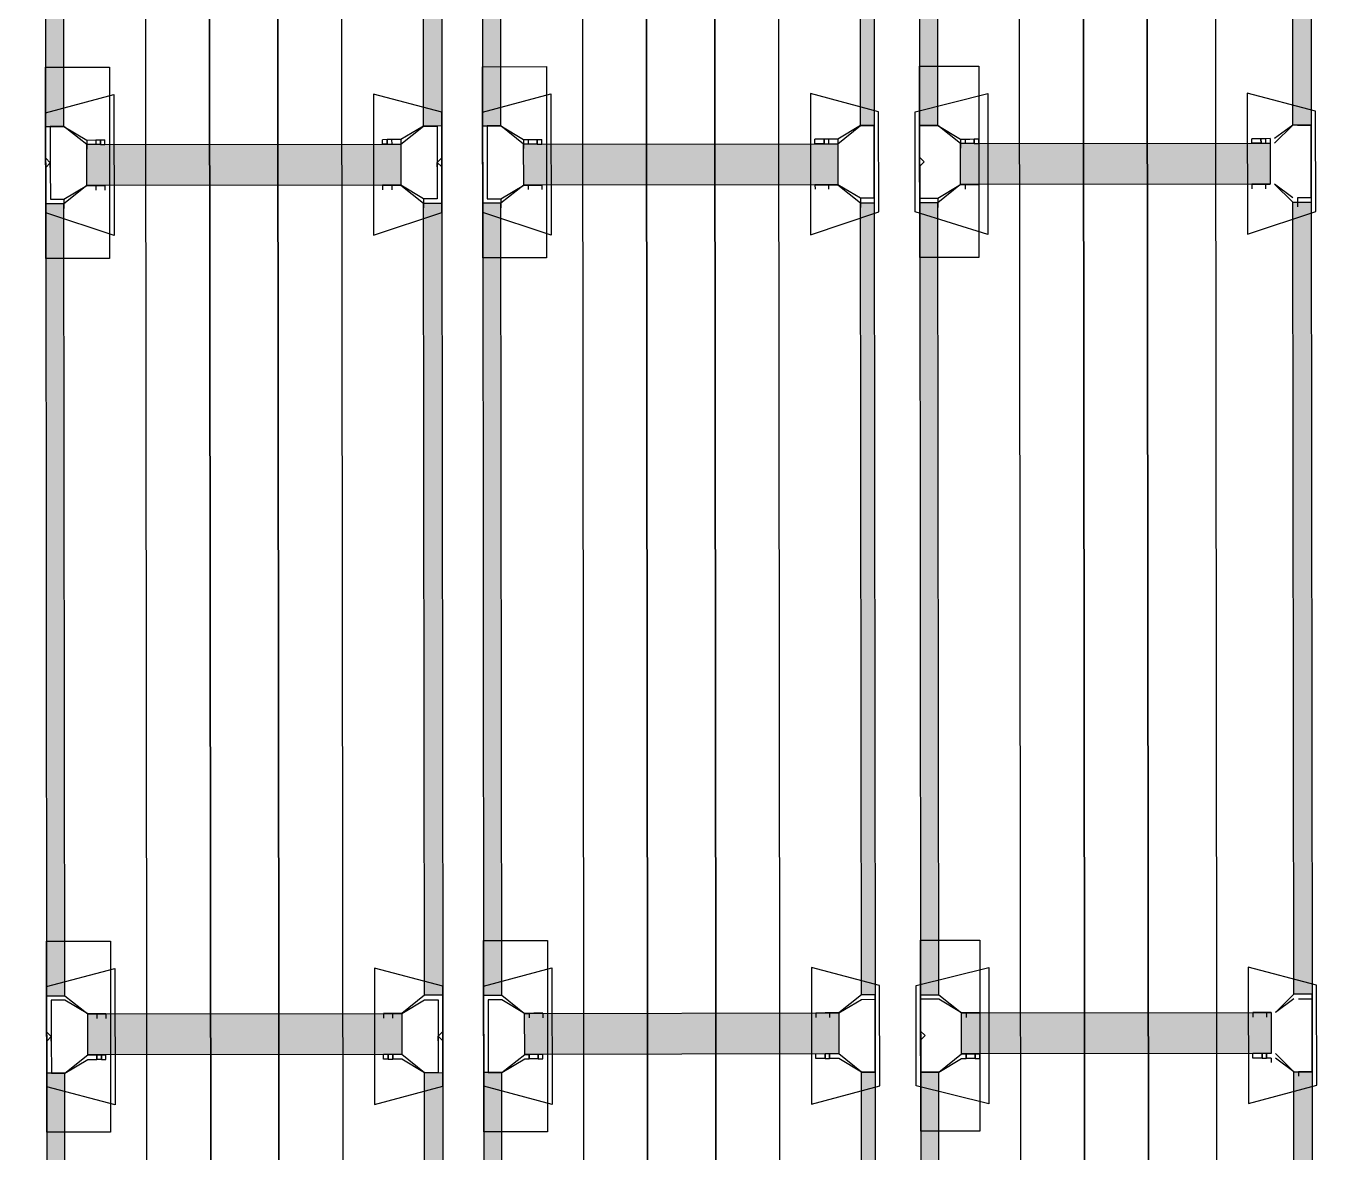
# Model space of a CAD drawing. Header units: feet. Extents: x -99009 to 3252343, y -11094690 to 9035152.
# Drawn here: x 2517594 to 2519094, y -1946149 to -1944857 of the extents above; entities that cross this region are included whole.
import ezdxf

# ---------------------------------------------------------------- set-up
doc = ezdxf.new("R2010")
doc.units = ezdxf.units.FT
doc.layers.add('1', color=1, linetype='Continuous')

# ---------------------------------------------------------------- blocks, each defined once
blk = doc.blocks.new('RM Stand 1')
at = {"transparency": 33554687}
for color, points in [(256, [(733127.3, -1128491.4), (734040.4, -1128512.3), (733127.3, -1128512.3)]), (256, [(733127.3, -1128491.4), (734040.4, -1128491.4), (734040.4, -1128512.3)]), (256, [(734129, -1128491.4), (735036.9, -1128512.3), (734129, -1128512.3)]), (256, [(734129, -1128491.4), (735036.9, -1128491.4), (735036.9, -1128512.3)]), (256, [(735125.6, -1128491.4), (736038.6, -1128512.3), (735125.6, -1128512.3)]), (256, [(735125.6, -1128491.4), (736038.6, -1128491.4), (736038.6, -1128512.3)]), (1, [(734108.2, -1128538.4), (734061.2, -1128893.2), (734061.2, -1128538.4)]), (1, [(734108.2, -1128538.4), (734108.2, -1128893.2), (734061.2, -1128893.2)]), (1, [(734108.2, -1128538.4), (734061.2, -1128893.2), (734061.2, -1128538.4)]), (1, [(734108.2, -1128538.4), (734108.2, -1128893.2), (734061.2, -1128893.2)]), (1, [(735104.7, -1128538.4), (735057.7, -1128893.2), (735057.7, -1128538.4)]), (1, [(735104.7, -1128538.4), (735104.7, -1128893.2), (735057.7, -1128893.2)]), (1, [(735104.7, -1128538.4), (735057.7, -1128893.2), (735057.7, -1128538.4)]), (1, [(735104.7, -1128538.4), (735104.7, -1128893.2), (735057.7, -1128893.2)]), (256, [(733127.3, -1128919.2), (734040.4, -1128940.1), (733127.3, -1128940.1)]), (256, [(733127.3, -1128919.2), (734040.4, -1128919.2), (734040.4, -1128940.1)]), (256, [(734129, -1128919.2), (735036.9, -1128940.1), (734129, -1128940.1)]), (256, [(734129, -1128919.2), (735036.9, -1128919.2), (735036.9, -1128940.1)]), (256, [(735125.6, -1128919.2), (736038.6, -1128940.1), (735125.6, -1128940.1)]), (256, [(735125.6, -1128919.2), (736038.6, -1128919.2), (736038.6, -1128940.1)]), (256, [(733127.3, -1128992.3), (734040.4, -1129007.9), (733127.3, -1129007.9)]), (256, [(733127.3, -1128992.3), (734040.4, -1128992.3), (734040.4, -1129007.9)]), (256, [(734129, -1128992.3), (735036.9, -1129007.9), (734129, -1129007.9)]), (256, [(734129, -1128992.3), (735036.9, -1128992.3), (735036.9, -1129007.9)]), (256, [(735125.6, -1128992.3), (736038.6, -1129007.9), (735125.6, -1129007.9)]), (256, [(735125.6, -1128992.3), (736038.6, -1128992.3), (736038.6, -1129007.9)]), (1, [(734108.2, -1129034), (734061.2, -1129394), (734061.2, -1129034)]), (1, [(734108.2, -1129034), (734108.2, -1129394), (734061.2, -1129394)]), (1, [(734108.2, -1129034), (734061.2, -1129394), (734061.2, -1129034)]), (1, [(734108.2, -1129034), (734108.2, -1129394), (734061.2, -1129394)]), (1, [(735104.7, -1129034), (735057.7, -1129394), (735057.7, -1129034)]), (1, [(735104.7, -1129034), (735104.7, -1129394), (735057.7, -1129394)]), (1, [(735104.7, -1129034), (735057.7, -1129394), (735057.7, -1129034)]), (1, [(735104.7, -1129034), (735104.7, -1129394), (735057.7, -1129394)]), (256, [(733127.3, -1129420.1), (734040.4, -1129441), (733127.3, -1129441)]), (256, [(733127.3, -1129420.1), (734040.4, -1129420.1), (734040.4, -1129441)]), (256, [(734129, -1129420.1), (735036.9, -1129441), (734129, -1129441)]), (256, [(734129, -1129420.1), (735036.9, -1129420.1), (735036.9, -1129441)]), (256, [(735125.6, -1129420.1), (736038.6, -1129441), (735125.6, -1129441)]), (256, [(735125.6, -1129420.1), (736038.6, -1129420.1), (736038.6, -1129441)]), (256, [(733127.3, -1129487.9), (734040.4, -1129508.8), (733127.3, -1129508.8)]), (256, [(733127.3, -1129487.9), (734040.4, -1129487.9), (734040.4, -1129508.8)]), (256, [(734129, -1129487.9), (735036.9, -1129508.8), (734129, -1129508.8)]), (256, [(734129, -1129487.9), (735036.9, -1129487.9), (735036.9, -1129508.8)]), (256, [(735125.6, -1129487.9), (736038.6, -1129508.8), (735125.6, -1129508.8)]), (256, [(735125.6, -1129487.9), (736038.6, -1129487.9), (736038.6, -1129508.8)]), (1, [(734108.2, -1129534.9), (734061.2, -1129894.9), (734061.2, -1129534.9)]), (1, [(734108.2, -1129534.9), (734108.2, -1129894.9), (734061.2, -1129894.9)]), (1, [(734108.2, -1129534.9), (734061.2, -1129894.9), (734061.2, -1129534.9)]), (1, [(734108.2, -1129534.9), (734108.2, -1129894.9), (734061.2, -1129894.9)]), (1, [(735104.7, -1129534.9), (735057.7, -1129894.9), (735057.7, -1129534.9)]), (1, [(735104.7, -1129534.9), (735104.7, -1129894.9), (735057.7, -1129894.9)]), (1, [(735104.7, -1129534.9), (735057.7, -1129894.9), (735057.7, -1129534.9)]), (1, [(735104.7, -1129534.9), (735104.7, -1129894.9), (735057.7, -1129894.9)]), (256, [(733127.3, -1129921), (734040.4, -1129941.9), (733127.3, -1129941.9)]), (256, [(733127.3, -1129921), (734040.4, -1129921), (734040.4, -1129941.9)]), (256, [(734129, -1129921), (735036.9, -1129941.9), (734129, -1129941.9)]), (256, [(734129, -1129921), (735036.9, -1129921), (735036.9, -1129941.9)]), (256, [(735125.6, -1129921), (736038.6, -1129941.9), (735125.6, -1129941.9)]), (256, [(735125.6, -1129921), (736038.6, -1129921), (736038.6, -1129941.9)])]:
    blk.add_hatch(color=color, dxfattribs=at).paths.add_polyline_path(points)
for points in [[(733127.3, -1128491.4), (734040.4, -1128491.4), (734040.4, -1128512.3), (733127.3, -1128512.3), (733127.3, -1128491.4)], [(734024.7, -1128486.2), (734003.8, -1128564.5), (734165.6, -1128564.5), (734139.5, -1128486.2), (734024.7, -1128486.2)], [(734024.7, -1128486.2), (734003.8, -1128564.5), (734165.6, -1128564.5), (734139.5, -1128486.2), (734024.7, -1128486.2)], [(734040.4, -1128491.4), (734129, -1128491.4)], [(734040.4, -1128507.1), (734040.4, -1128491.4), (734040.4, -1128507.1)], [(734040.4, -1128491.4), (734076.9, -1128491.4), (734040.4, -1128491.4)], [(734040.4, -1128491.4), (734129, -1128491.4)], [(734040.4, -1128507.1), (734040.4, -1128491.4), (734040.4, -1128507.1)], [(734040.4, -1128491.4), (734076.9, -1128491.4), (734040.4, -1128491.4)], [(734076.9, -1128491.4), (734082.1, -1128491.4), (734076.9, -1128491.4)], [(734076.9, -1128491.4), (734082.1, -1128491.4), (734076.9, -1128491.4)], [(734082.1, -1128491.4), (734087.3, -1128491.4), (734082.1, -1128491.4)], [(734082.1, -1128491.4), (734087.3, -1128491.4), (734082.1, -1128491.4)], [(734123.8, -1128491.4), (734087.3, -1128491.4), (734129, -1128491.4)], [(734123.8, -1128491.4), (734087.3, -1128491.4), (734129, -1128491.4)], [(734123.8, -1128491.4), (734123.8, -1128507.1)], [(734123.8, -1128491.4), (734123.8, -1128507.1)], [(734129, -1128491.4), (735036.9, -1128491.4), (735036.9, -1128512.3), (734129, -1128512.3), (734129, -1128491.4)], [(734129, -1128507.1), (734129, -1128491.4)], [(734129, -1128507.1), (734129, -1128491.4)], [(735026.4, -1128486.2), (735005.6, -1128564.5), (735162.1, -1128564.5), (735141.2, -1128486.2), (735026.4, -1128486.2)], [(735026.4, -1128486.2), (735005.6, -1128564.5), (735162.1, -1128564.5), (735141.2, -1128486.2), (735026.4, -1128486.2)], [(735036.9, -1128491.4), (735125.6, -1128491.4)], [(735036.9, -1128491.4), (735036.9, -1128507.1)], [(735042.1, -1128491.4), (735078.6, -1128491.4), (735036.9, -1128491.4)], [(735036.9, -1128491.4), (735125.6, -1128491.4)], [(735036.9, -1128491.4), (735036.9, -1128507.1)], [(735042.1, -1128491.4), (735078.6, -1128491.4), (735036.9, -1128491.4)], [(735042.1, -1128507.1), (735042.1, -1128491.4)], [(735042.1, -1128507.1), (735042.1, -1128491.4)], [(735078.6, -1128491.4), (735083.8, -1128491.4), (735078.6, -1128491.4)], [(735078.6, -1128491.4), (735083.8, -1128491.4), (735078.6, -1128491.4)], [(735083.8, -1128491.4), (735089, -1128491.4), (735083.8, -1128491.4)], [(735083.8, -1128491.4), (735089, -1128491.4), (735083.8, -1128491.4)], [(735089, -1128491.4), (735125.6, -1128491.4), (735089, -1128491.4)], [(735089, -1128491.4), (735125.6, -1128491.4), (735089, -1128491.4)], [(735125.6, -1128491.4), (736038.6, -1128491.4), (736038.6, -1128512.3), (735125.6, -1128512.3), (735125.6, -1128491.4)], [(735125.6, -1128491.4), (735125.6, -1128507.1), (735125.6, -1128491.4)], [(735125.6, -1128491.4), (735125.6, -1128507.1), (735125.6, -1128491.4)], [(734061.2, -1128533.2), (734040.4, -1128512.3), (734056, -1128533.2)], [(734061.2, -1128533.2), (734040.4, -1128512.3), (734056, -1128533.2)], [(734123.8, -1128512.3), (734108.2, -1128533.2), (734129, -1128512.3)], [(734123.8, -1128512.3), (734108.2, -1128533.2), (734129, -1128512.3)], [(734123.8, -1128507.1), (734129, -1128507.1)], [(734123.8, -1128507.1), (734129, -1128507.1)], [(734129, -1128507.1), (734134.3, -1128507.1)], [(734129, -1128507.1), (734134.3, -1128507.1)], [(735042.1, -1128512.3), (735057.7, -1128533.2), (735036.9, -1128512.3)], [(735042.1, -1128512.3), (735057.7, -1128533.2), (735036.9, -1128512.3)], [(735104.7, -1128533.2), (735125.6, -1128512.3), (735109.9, -1128533.2)], [(735104.7, -1128533.2), (735125.6, -1128512.3), (735109.9, -1128533.2)], [(735125.6, -1128507.1), (735130.8, -1128507.1)], [(735125.6, -1128507.1), (735130.8, -1128507.1)], [(734056, -1128543.6), (734061.2, -1128543.6), (734061.2, -1128538.4)], [(734056, -1128538.4), (734056, -1128543.6)], [(734056, -1128538.4), (734061.2, -1128538.4)], [(734056, -1128543.6), (734061.2, -1128543.6), (734061.2, -1128538.4)], [(734056, -1128538.4), (734056, -1128543.6)], [(734056, -1128538.4), (734061.2, -1128538.4)], [(734056, -1128548.8), (734061.2, -1128548.8), (734061.2, -1128543.6)], [(734056, -1128543.6), (734056, -1128548.8)], [(734056, -1128543.6), (734061.2, -1128543.6)], [(734056, -1128548.8), (734061.2, -1128548.8), (734061.2, -1128543.6)], [(734056, -1128543.6), (734056, -1128548.8)], [(734056, -1128543.6), (734061.2, -1128543.6)], [(734061.2, -1128538.4), (734066.4, -1128538.4)], [(734108.2, -1128538.4), (734108.2, -1128893.2), (734061.2, -1128893.2), (734061.2, -1128538.4), (734108.2, -1128538.4)], [(734061.2, -1128538.4), (734066.4, -1128538.4)], [(734108.2, -1128538.4), (734108.2, -1128893.2), (734061.2, -1128893.2), (734061.2, -1128538.4), (734108.2, -1128538.4)], [(734108.2, -1128538.4), (734108.2, -1128543.6), (734108.2, -1128538.4)], [(734108.2, -1128538.4), (734108.2, -1128543.6), (734108.2, -1128538.4)], [(734108.2, -1128548.8), (734108.2, -1128543.6), (734108.2, -1128548.8)], [(734108.2, -1128543.6), (734113.4, -1128543.6)], [(734108.2, -1128543.6), (734113.4, -1128543.6)], [(734108.2, -1128548.8), (734108.2, -1128543.6), (734108.2, -1128548.8)], [(734108.2, -1128543.6), (734113.4, -1128543.6)], [(734108.2, -1128543.6), (734113.4, -1128543.6)], [(735057.7, -1128543.6), (735057.7, -1128538.4), (735057.7, -1128543.6)], [(735057.7, -1128538.4), (735063, -1128538.4)], [(735104.7, -1128538.4), (735104.7, -1128893.2), (735057.7, -1128893.2), (735057.7, -1128538.4), (735104.7, -1128538.4)], [(735057.7, -1128543.6), (735057.7, -1128538.4), (735057.7, -1128543.6)], [(735057.7, -1128538.4), (735063, -1128538.4)], [(735104.7, -1128538.4), (735104.7, -1128893.2), (735057.7, -1128893.2), (735057.7, -1128538.4), (735104.7, -1128538.4)], [(735057.7, -1128548.8), (735057.7, -1128543.6), (735057.7, -1128548.8)], [(735057.7, -1128543.6), (735063, -1128543.6)], [(735057.7, -1128548.8), (735057.7, -1128543.6), (735057.7, -1128548.8)], [(735057.7, -1128543.6), (735063, -1128543.6)], [(735104.7, -1128538.4), (735104.7, -1128543.6)], [(735109.9, -1128538.4), (735109.9, -1128543.6), (735104.7, -1128543.6)], [(735104.7, -1128538.4), (735104.7, -1128543.6)], [(735109.9, -1128538.4), (735109.9, -1128543.6), (735104.7, -1128543.6)], [(735104.7, -1128548.8), (735109.9, -1128548.8), (735109.9, -1128543.6)], [(735104.7, -1128543.6), (735104.7, -1128548.8)], [(735104.7, -1128543.6), (735109.9, -1128543.6)], [(735104.7, -1128548.8), (735109.9, -1128548.8), (735109.9, -1128543.6)], [(735104.7, -1128543.6), (735104.7, -1128548.8)], [(735104.7, -1128543.6), (735109.9, -1128543.6)], [(735109.9, -1128538.4), (735115.1, -1128538.4)], [(735109.9, -1128538.4), (735115.1, -1128538.4)], [(734061.2, -1128548.8), (734056, -1128548.8), (734056, -1128559.3)], [(734061.2, -1128548.8), (734061.2, -1128559.3), (734056, -1128559.3)], [(734061.2, -1128548.8), (734056, -1128548.8), (734056, -1128559.3)], [(734061.2, -1128548.8), (734061.2, -1128559.3), (734056, -1128559.3)], [(734108.2, -1128548.8), (734108.2, -1128559.3), (734108.2, -1128548.8)], [(734108.2, -1128548.8), (734108.2, -1128559.3), (734108.2, -1128548.8)], [(735057.7, -1128548.8), (735057.7, -1128559.3), (735057.7, -1128548.8)], [(735057.7, -1128548.8), (735057.7, -1128559.3), (735057.7, -1128548.8)], [(735109.9, -1128548.8), (735104.7, -1128548.8), (735104.7, -1128559.3)], [(735109.9, -1128548.8), (735109.9, -1128559.3), (735104.7, -1128559.3)], [(735109.9, -1128548.8), (735104.7, -1128548.8), (735104.7, -1128559.3)], [(735109.9, -1128548.8), (735109.9, -1128559.3), (735104.7, -1128559.3)], [(734108.2, -1128559.3), (734113.4, -1128559.3)], [(734108.2, -1128559.3), (734113.4, -1128559.3)], [(735057.7, -1128559.3), (735063, -1128559.3)], [(735057.7, -1128559.3), (735063, -1128559.3)], [(732584.7, -1128601), (738584.7, -1128601), (738584.7, -1128679.2), (732584.7, -1128679.2), (732584.7, -1128601)], [(732584.7, -1128679.2), (738584.7, -1128679.2), (738584.7, -1128752.3), (732584.7, -1128752.3), (732584.7, -1128679.2)], [(732584.7, -1128752.3), (738584.7, -1128752.3), (738584.7, -1128825.3), (732584.7, -1128825.3), (732584.7, -1128752.3)], [(733972.5, -1128940.1), (733972.5, -1128872.3), (734191.7, -1128872.3), (734191.7, -1128940.1), (733972.5, -1128940.1)], [(733972.5, -1128940.1), (733972.5, -1128872.3), (734191.7, -1128872.3), (734191.7, -1128940.1), (733972.5, -1128940.1)], [(734024.7, -1128945.3), (734003.8, -1128861.9), (734165.6, -1128861.9), (734139.5, -1128945.3), (734024.7, -1128945.3)], [(734024.7, -1128945.3), (734003.8, -1128861.9), (734165.6, -1128861.9), (734139.5, -1128945.3), (734024.7, -1128945.3)], [(734061.2, -1128877.5), (734056, -1128877.5), (734056, -1128872.3)], [(734061.2, -1128877.5), (734061.2, -1128872.3), (734056, -1128872.3)], [(734061.2, -1128877.5), (734056, -1128877.5), (734056, -1128872.3)], [(734061.2, -1128877.5), (734061.2, -1128872.3), (734056, -1128872.3)], [(734108.2, -1128877.5), (734108.2, -1128872.3), (734108.2, -1128877.5)], [(734108.2, -1128872.3), (734113.4, -1128872.3)], [(734108.2, -1128877.5), (734108.2, -1128872.3), (734108.2, -1128877.5)], [(734108.2, -1128872.3), (734113.4, -1128872.3)], [(734974.3, -1128940.1), (734974.3, -1128872.3), (735193.4, -1128872.3), (735193.4, -1128940.1), (734974.3, -1128940.1)], [(734974.3, -1128940.1), (734974.3, -1128872.3), (735193.4, -1128872.3), (735193.4, -1128940.1), (734974.3, -1128940.1)], [(735026.4, -1128945.3), (735005.6, -1128861.9), (735162.1, -1128861.9), (735141.2, -1128945.3), (735026.4, -1128945.3)], [(735026.4, -1128945.3), (735005.6, -1128861.9), (735162.1, -1128861.9), (735141.2, -1128945.3), (735026.4, -1128945.3)], [(735057.7, -1128877.5), (735057.7, -1128872.3), (735057.7, -1128877.5)], [(735057.7, -1128872.3), (735063, -1128872.3)], [(735057.7, -1128877.5), (735057.7, -1128872.3), (735057.7, -1128877.5)], [(735057.7, -1128872.3), (735063, -1128872.3)], [(735109.9, -1128877.5), (735104.7, -1128877.5), (735104.7, -1128872.3)], [(735109.9, -1128877.5), (735109.9, -1128872.3), (735104.7, -1128872.3)], [(735109.9, -1128877.5), (735104.7, -1128877.5), (735104.7, -1128872.3)], [(735109.9, -1128877.5), (735109.9, -1128872.3), (735104.7, -1128872.3)], [(734056, -1128877.5), (734061.2, -1128877.5), (734061.2, -1128882.7), (734061.2, -1128887.9)], [(734056, -1128887.9), (734056, -1128882.7), (734056, -1128877.5)], [(734056, -1128877.5), (734061.2, -1128877.5), (734061.2, -1128882.7), (734061.2, -1128887.9)], [(734056, -1128887.9), (734056, -1128882.7), (734056, -1128877.5)], [(734056, -1128887.9), (734061.2, -1128887.9)], [(734056, -1128887.9), (734061.2, -1128887.9), (734061.2, -1128893.2)], [(734056, -1128893.2), (734056, -1128887.9)], [(734056, -1128887.9), (734061.2, -1128887.9)], [(734056, -1128887.9), (734061.2, -1128887.9), (734061.2, -1128893.2)], [(734056, -1128893.2), (734056, -1128887.9)], [(734108.2, -1128877.5), (734108.2, -1128882.7), (734108.2, -1128887.9), (734108.2, -1128882.7), (734108.2, -1128877.5)], [(734108.2, -1128877.5), (734108.2, -1128882.7), (734108.2, -1128887.9), (734108.2, -1128882.7), (734108.2, -1128877.5)], [(734108.2, -1128887.9), (734113.4, -1128887.9)], [(734108.2, -1128893.2), (734108.2, -1128887.9), (734108.2, -1128893.2)], [(734108.2, -1128887.9), (734113.4, -1128887.9)], [(734108.2, -1128887.9), (734113.4, -1128887.9)], [(734108.2, -1128893.2), (734108.2, -1128887.9), (734108.2, -1128893.2)], [(734108.2, -1128887.9), (734113.4, -1128887.9)], [(735057.7, -1128877.5), (735057.7, -1128882.7), (735057.7, -1128887.9), (735057.7, -1128882.7), (735057.7, -1128877.5)], [(735057.7, -1128877.5), (735057.7, -1128882.7), (735057.7, -1128887.9), (735057.7, -1128882.7), (735057.7, -1128877.5)], [(735057.7, -1128887.9), (735063, -1128887.9)], [(735057.7, -1128887.9), (735057.7, -1128893.2), (735057.7, -1128887.9)], [(735057.7, -1128887.9), (735063, -1128887.9)], [(735057.7, -1128887.9), (735057.7, -1128893.2), (735057.7, -1128887.9)], [(735104.7, -1128877.5), (735109.9, -1128877.5), (735109.9, -1128882.7), (735109.9, -1128887.9)], [(735104.7, -1128887.9), (735104.7, -1128882.7), (735104.7, -1128877.5)], [(735104.7, -1128877.5), (735109.9, -1128877.5), (735109.9, -1128882.7), (735109.9, -1128887.9)], [(735104.7, -1128887.9), (735104.7, -1128882.7), (735104.7, -1128877.5)], [(735104.7, -1128887.9), (735109.9, -1128887.9)], [(735104.7, -1128893.2), (735104.7, -1128887.9)], [(735109.9, -1128893.2), (735109.9, -1128887.9), (735104.7, -1128887.9)], [(735104.7, -1128887.9), (735109.9, -1128887.9)], [(735104.7, -1128893.2), (735104.7, -1128887.9)], [(735109.9, -1128893.2), (735109.9, -1128887.9), (735104.7, -1128887.9)], [(734061.2, -1128893.2), (734040.4, -1128919.2), (734056, -1128893.2)], [(734061.2, -1128893.2), (734040.4, -1128919.2), (734056, -1128893.2)], [(734056, -1128893.2), (734061.2, -1128893.2)], [(734056, -1128893.2), (734061.2, -1128893.2)], [(734061.2, -1128893.2), (734066.4, -1128893.2)], [(734061.2, -1128893.2), (734066.4, -1128893.2)], [(734123.8, -1128919.2), (734108.2, -1128893.2), (734129, -1128919.2)], [(734123.8, -1128919.2), (734108.2, -1128893.2), (734129, -1128919.2)], [(735036.9, -1128919.2), (735057.7, -1128893.2)], [(735036.9, -1128919.2), (735057.7, -1128893.2)], [(735057.7, -1128893.2), (735042.1, -1128919.2)], [(735057.7, -1128893.2), (735042.1, -1128919.2)], [(735125.6, -1128919.2), (735104.7, -1128893.2)], [(735125.6, -1128919.2), (735104.7, -1128893.2)], [(735125.6, -1128919.2), (735109.9, -1128893.2)], [(735125.6, -1128919.2), (735109.9, -1128893.2)], [(733127.3, -1128940.1), (734040.4, -1128940.1), (734040.4, -1128919.2), (733127.3, -1128919.2), (733127.3, -1128940.1)], [(734040.4, -1128919.2), (734040.4, -1128940.1), (734040.4, -1128919.2)], [(734040.4, -1128919.2), (734040.4, -1128940.1), (734040.4, -1128919.2)], [(734123.8, -1128940.1), (734123.8, -1128919.2)], [(734123.8, -1128919.2), (734129, -1128919.2)], [(734123.8, -1128940.1), (734123.8, -1128919.2)], [(734123.8, -1128919.2), (734129, -1128919.2)], [(734129, -1128940.1), (735036.9, -1128940.1), (735036.9, -1128919.2), (734129, -1128919.2), (734129, -1128940.1)], [(734129, -1128919.2), (734129, -1128940.1)], [(734129, -1128919.2), (734134.3, -1128919.2)], [(734129, -1128919.2), (734129, -1128940.1)], [(734129, -1128919.2), (734134.3, -1128919.2)], [(735036.9, -1128940.1), (735036.9, -1128919.2)], [(735036.9, -1128940.1), (735036.9, -1128919.2)], [(735042.1, -1128919.2), (735042.1, -1128940.1)], [(735042.1, -1128919.2), (735042.1, -1128940.1)], [(735125.6, -1128940.1), (736038.6, -1128940.1), (736038.6, -1128919.2), (735125.6, -1128919.2), (735125.6, -1128940.1)], [(735125.6, -1128940.1), (735125.6, -1128919.2), (735125.6, -1128940.1)], [(735125.6, -1128940.1), (735125.6, -1128919.2), (735125.6, -1128940.1)], [(734040.4, -1128940.1), (734129, -1128940.1)], [(734040.4, -1128940.1), (734076.9, -1128940.1), (734040.4, -1128940.1)], [(734040.4, -1128940.1), (734129, -1128940.1)], [(734040.4, -1128940.1), (734076.9, -1128940.1), (734040.4, -1128940.1)], [(734082.1, -1128934.9), (734076.9, -1128940.1), (734082.1, -1128940.1)], [(734082.1, -1128934.9), (734076.9, -1128940.1), (734082.1, -1128940.1)], [(734082.1, -1128934.9), (734087.3, -1128940.1), (734082.1, -1128940.1)], [(734082.1, -1128934.9), (734087.3, -1128940.1), (734082.1, -1128940.1)], [(734123.8, -1128940.1), (734087.3, -1128940.1), (734129, -1128940.1)], [(734123.8, -1128940.1), (734087.3, -1128940.1), (734129, -1128940.1)], [(735036.9, -1128940.1), (735125.6, -1128940.1)], [(735042.1, -1128940.1), (735078.6, -1128940.1), (735036.9, -1128940.1)], [(735036.9, -1128940.1), (735125.6, -1128940.1)], [(735042.1, -1128940.1), (735078.6, -1128940.1), (735036.9, -1128940.1)], [(735083.8, -1128934.9), (735078.6, -1128940.1), (735083.8, -1128940.1)], [(735083.8, -1128934.9), (735078.6, -1128940.1), (735083.8, -1128940.1)], [(735083.8, -1128934.9), (735089, -1128940.1), (735083.8, -1128940.1)], [(735083.8, -1128934.9), (735089, -1128940.1), (735083.8, -1128940.1)], [(735089, -1128940.1), (735125.6, -1128940.1), (735089, -1128940.1)], [(735089, -1128940.1), (735125.6, -1128940.1), (735089, -1128940.1)], [(733127.3, -1128992.3), (734040.4, -1128992.3), (734040.4, -1129007.9), (733127.3, -1129007.9), (733127.3, -1128992.3)], [(734024.7, -1128987.1), (734003.8, -1129065.3), (734165.6, -1129065.3), (734139.5, -1128987.1), (734024.7, -1128987.1)], [(734024.7, -1128987.1), (734003.8, -1129065.3), (734165.6, -1129065.3), (734139.5, -1128987.1), (734024.7, -1128987.1)], [(734040.4, -1128992.3), (734129, -1128992.3)], [(734040.4, -1129007.9), (734040.4, -1128992.3), (734040.4, -1129007.9)], [(734040.4, -1128992.3), (734076.9, -1128992.3), (734040.4, -1128992.3)], [(734040.4, -1128992.3), (734129, -1128992.3)], [(734040.4, -1129007.9), (734040.4, -1128992.3), (734040.4, -1129007.9)], [(734040.4, -1128992.3), (734076.9, -1128992.3), (734040.4, -1128992.3)], [(734076.9, -1128992.3), (734082.1, -1128992.3), (734076.9, -1128992.3)], [(734076.9, -1128992.3), (734082.1, -1128992.3), (734076.9, -1128992.3)], [(734082.1, -1128992.3), (734087.3, -1128992.3), (734082.1, -1128992.3)], [(734082.1, -1128992.3), (734087.3, -1128992.3), (734082.1, -1128992.3)], [(734123.8, -1128992.3), (734087.3, -1128992.3), (734129, -1128992.3)], [(734123.8, -1128992.3), (734087.3, -1128992.3), (734129, -1128992.3)], [(734123.8, -1128992.3), (734123.8, -1129007.9)], [(734123.8, -1128992.3), (734123.8, -1129007.9)], [(734129, -1128992.3), (735036.9, -1128992.3), (735036.9, -1129007.9), (734129, -1129007.9), (734129, -1128992.3)], [(734129, -1129007.9), (734129, -1128992.3)], [(734129, -1129007.9), (734129, -1128992.3)], [(735026.4, -1128987.1), (735005.6, -1129065.3), (735162.1, -1129065.3), (735141.2, -1128987.1), (735026.4, -1128987.1)], [(735026.4, -1128987.1), (735005.6, -1129065.3), (735162.1, -1129065.3), (735141.2, -1128987.1), (735026.4, -1128987.1)], [(735036.9, -1128992.3), (735125.6, -1128992.3)], [(735036.9, -1128992.3), (735036.9, -1129007.9)], [(735042.1, -1128992.3), (735078.6, -1128992.3), (735036.9, -1128992.3)], [(735036.9, -1128992.3), (735125.6, -1128992.3)], [(735036.9, -1128992.3), (735036.9, -1129007.9)], [(735042.1, -1128992.3), (735078.6, -1128992.3), (735036.9, -1128992.3)], [(735042.1, -1129007.9), (735042.1, -1128992.3)], [(735042.1, -1129007.9), (735042.1, -1128992.3)], [(735078.6, -1128992.3), (735083.8, -1128992.3), (735078.6, -1128992.3)], [(735078.6, -1128992.3), (735083.8, -1128992.3), (735078.6, -1128992.3)], [(735083.8, -1128992.3), (735089, -1128992.3), (735083.8, -1128992.3)], [(735083.8, -1128992.3), (735089, -1128992.3), (735083.8, -1128992.3)], [(735089, -1128992.3), (735125.6, -1128992.3), (735089, -1128992.3)], [(735089, -1128992.3), (735125.6, -1128992.3), (735089, -1128992.3)], [(735125.6, -1128992.3), (736038.6, -1128992.3), (736038.6, -1129007.9), (735125.6, -1129007.9), (735125.6, -1128992.3)], [(735125.6, -1128992.3), (735125.6, -1129007.9), (735125.6, -1128992.3)], [(735125.6, -1128992.3), (735125.6, -1129007.9), (735125.6, -1128992.3)], [(734061.2, -1129034), (734040.4, -1129007.9), (734056, -1129034)], [(734061.2, -1129034), (734040.4, -1129007.9), (734056, -1129034)], [(734123.8, -1129007.9), (734108.2, -1129034), (734129, -1129007.9)], [(734123.8, -1129007.9), (734108.2, -1129034), (734129, -1129007.9)], [(734123.8, -1129007.9), (734129, -1129007.9)], [(734123.8, -1129007.9), (734129, -1129007.9)], [(734129, -1129007.9), (734134.3, -1129007.9)], [(734129, -1129007.9), (734134.3, -1129007.9)], [(735036.9, -1129007.9), (735057.7, -1129034)], [(735036.9, -1129007.9), (735057.7, -1129034)], [(735057.7, -1129034), (735042.1, -1129007.9)], [(735057.7, -1129034), (735042.1, -1129007.9)], [(735125.6, -1129007.9), (735104.7, -1129034)], [(735125.6, -1129007.9), (735104.7, -1129034)], [(735125.6, -1129007.9), (735109.9, -1129034)], [(735125.6, -1129007.9), (735109.9, -1129034)], [(734056, -1129044.5), (734061.2, -1129044.5), (734061.2, -1129034)], [(734056, -1129034), (734056, -1129044.5)], [(734056, -1129034), (734061.2, -1129034)], [(734056, -1129044.5), (734061.2, -1129044.5), (734061.2, -1129034)], [(734056, -1129034), (734056, -1129044.5)], [(734056, -1129034), (734061.2, -1129034)], [(734061.2, -1129034), (734066.4, -1129034)], [(734108.2, -1129034), (734108.2, -1129394), (734061.2, -1129394), (734061.2, -1129034), (734108.2, -1129034)], [(734061.2, -1129034), (734066.4, -1129034)], [(734108.2, -1129034), (734108.2, -1129394), (734061.2, -1129394), (734061.2, -1129034), (734108.2, -1129034)], [(734108.2, -1129034), (734108.2, -1129044.5), (734108.2, -1129034)], [(734108.2, -1129034), (734108.2, -1129044.5), (734108.2, -1129034)], [(735057.7, -1129044.5), (735057.7, -1129034), (735057.7, -1129044.5)], [(735104.7, -1129034), (735104.7, -1129394), (735057.7, -1129394), (735057.7, -1129034), (735104.7, -1129034)], [(735057.7, -1129044.5), (735057.7, -1129034), (735057.7, -1129044.5)], [(735104.7, -1129034), (735104.7, -1129394), (735057.7, -1129394), (735057.7, -1129034), (735104.7, -1129034)], [(735104.7, -1129034), (735104.7, -1129044.5)], [(735109.9, -1129034), (735109.9, -1129044.5), (735104.7, -1129044.5)], [(735104.7, -1129034), (735104.7, -1129044.5)], [(735109.9, -1129034), (735109.9, -1129044.5), (735104.7, -1129044.5)], [(734056, -1129049.7), (734061.2, -1129049.7), (734061.2, -1129044.5)], [(734056, -1129044.5), (734056, -1129049.7)], [(734056, -1129044.5), (734061.2, -1129044.5)], [(734056, -1129049.7), (734061.2, -1129049.7), (734061.2, -1129044.5)], [(734056, -1129044.5), (734056, -1129049.7)], [(734056, -1129044.5), (734061.2, -1129044.5)], [(734061.2, -1129049.7), (734056, -1129049.7), (734056, -1129060.1)], [(734061.2, -1129049.7), (734061.2, -1129060.1), (734056, -1129060.1)], [(734061.2, -1129049.7), (734056, -1129049.7), (734056, -1129060.1)], [(734061.2, -1129049.7), (734061.2, -1129060.1), (734056, -1129060.1)], [(734108.2, -1129049.7), (734108.2, -1129044.5), (734108.2, -1129049.7)], [(734108.2, -1129044.5), (734113.4, -1129044.5)], [(734108.2, -1129044.5), (734113.4, -1129044.5)], [(734108.2, -1129049.7), (734108.2, -1129044.5), (734108.2, -1129049.7)], [(734108.2, -1129044.5), (734113.4, -1129044.5)], [(734108.2, -1129044.5), (734113.4, -1129044.5)], [(734108.2, -1129049.7), (734108.2, -1129060.1), (734108.2, -1129049.7)], [(734108.2, -1129049.7), (734108.2, -1129060.1), (734108.2, -1129049.7)], [(735057.7, -1129049.7), (735057.7, -1129044.5), (735057.7, -1129049.7)], [(735057.7, -1129044.5), (735063, -1129044.5)], [(735057.7, -1129049.7), (735057.7, -1129044.5), (735057.7, -1129049.7)], [(735057.7, -1129044.5), (735063, -1129044.5)], [(735057.7, -1129049.7), (735057.7, -1129060.1), (735057.7, -1129049.7)], [(735057.7, -1129049.7), (735057.7, -1129060.1), (735057.7, -1129049.7)], [(735104.7, -1129049.7), (735109.9, -1129049.7), (735109.9, -1129044.5)], [(735104.7, -1129044.5), (735104.7, -1129049.7)], [(735104.7, -1129044.5), (735109.9, -1129044.5)], [(735104.7, -1129049.7), (735109.9, -1129049.7), (735109.9, -1129044.5)], [(735104.7, -1129044.5), (735104.7, -1129049.7)], [(735104.7, -1129044.5), (735109.9, -1129044.5)], [(735109.9, -1129049.7), (735104.7, -1129049.7), (735104.7, -1129060.1)], [(735109.9, -1129049.7), (735109.9, -1129060.1), (735104.7, -1129060.1)], [(735109.9, -1129049.7), (735104.7, -1129049.7), (735104.7, -1129060.1)], [(735109.9, -1129049.7), (735109.9, -1129060.1), (735104.7, -1129060.1)], [(734108.2, -1129060.1), (734113.4, -1129060.1)], [(734108.2, -1129060.1), (734113.4, -1129060.1)], [(735057.7, -1129060.1), (735063, -1129060.1)], [(735057.7, -1129060.1), (735063, -1129060.1)], [(732584.7, -1129101.9), (738584.7, -1129101.9), (738584.7, -1129174.9), (732584.7, -1129174.9), (732584.7, -1129101.9)], [(732584.7, -1129174.9), (738584.7, -1129174.9), (738584.7, -1129253.2), (732584.7, -1129253.2), (732584.7, -1129174.9)], [(732584.7, -1129253.2), (738584.7, -1129253.2), (738584.7, -1129326.2), (732584.7, -1129326.2), (732584.7, -1129253.2)], [(733972.5, -1129441), (733972.5, -1129367.9), (734191.7, -1129367.9), (734191.7, -1129441), (733972.5, -1129441)], [(733972.5, -1129441), (733972.5, -1129367.9), (734191.7, -1129367.9), (734191.7, -1129441), (733972.5, -1129441)], [(734024.7, -1129441), (734003.8, -1129362.7), (734165.6, -1129362.7), (734139.5, -1129441), (734024.7, -1129441)], [(734024.7, -1129441), (734003.8, -1129362.7), (734165.6, -1129362.7), (734139.5, -1129441), (734024.7, -1129441)], [(734974.3, -1129441), (734974.3, -1129367.9), (735193.4, -1129367.9), (735193.4, -1129441), (734974.3, -1129441)], [(734974.3, -1129441), (734974.3, -1129367.9), (735193.4, -1129367.9), (735193.4, -1129441), (734974.3, -1129441)], [(735026.4, -1129441), (735005.6, -1129362.7), (735162.1, -1129362.7), (735141.2, -1129441), (735026.4, -1129441)], [(735026.4, -1129441), (735005.6, -1129362.7), (735162.1, -1129362.7), (735141.2, -1129441), (735026.4, -1129441)], [(734061.2, -1129378.4), (734056, -1129378.4), (734056, -1129373.2)], [(734061.2, -1129378.4), (734061.2, -1129373.2), (734056, -1129373.2)], [(734061.2, -1129378.4), (734056, -1129378.4), (734056, -1129373.2)], [(734061.2, -1129378.4), (734061.2, -1129373.2), (734056, -1129373.2)], [(734056, -1129378.4), (734061.2, -1129378.4), (734061.2, -1129383.6), (734061.2, -1129388.8)], [(734056, -1129388.8), (734056, -1129383.6), (734056, -1129378.4)], [(734056, -1129378.4), (734061.2, -1129378.4), (734061.2, -1129383.6), (734061.2, -1129388.8)], [(734056, -1129388.8), (734056, -1129383.6), (734056, -1129378.4)], [(734108.2, -1129378.4), (734108.2, -1129373.2), (734108.2, -1129378.4)], [(734108.2, -1129373.2), (734113.4, -1129373.2)], [(734108.2, -1129378.4), (734108.2, -1129373.2), (734108.2, -1129378.4)], [(734108.2, -1129373.2), (734113.4, -1129373.2)], [(734108.2, -1129378.4), (734108.2, -1129383.6), (734108.2, -1129388.8), (734108.2, -1129383.6), (734108.2, -1129378.4)], [(734108.2, -1129378.4), (734108.2, -1129383.6), (734108.2, -1129388.8), (734108.2, -1129383.6), (734108.2, -1129378.4)], [(735057.7, -1129378.4), (735057.7, -1129373.2), (735057.7, -1129378.4)], [(735057.7, -1129373.2), (735063, -1129373.2)], [(735057.7, -1129378.4), (735057.7, -1129373.2), (735057.7, -1129378.4)], [(735057.7, -1129373.2), (735063, -1129373.2)], [(735057.7, -1129378.4), (735057.7, -1129383.6), (735057.7, -1129388.8), (735057.7, -1129383.6), (735057.7, -1129378.4)], [(735057.7, -1129378.4), (735057.7, -1129383.6), (735057.7, -1129388.8), (735057.7, -1129383.6), (735057.7, -1129378.4)], [(735109.9, -1129378.4), (735104.7, -1129378.4), (735104.7, -1129373.2)], [(735109.9, -1129378.4), (735109.9, -1129373.2), (735104.7, -1129373.2)], [(735109.9, -1129378.4), (735104.7, -1129378.4), (735104.7, -1129373.2)], [(735109.9, -1129378.4), (735109.9, -1129373.2), (735104.7, -1129373.2)], [(735104.7, -1129378.4), (735109.9, -1129378.4), (735109.9, -1129383.6), (735109.9, -1129388.8)], [(735104.7, -1129388.8), (735104.7, -1129383.6), (735104.7, -1129378.4)], [(735104.7, -1129378.4), (735109.9, -1129378.4), (735109.9, -1129383.6), (735109.9, -1129388.8)], [(735104.7, -1129388.8), (735104.7, -1129383.6), (735104.7, -1129378.4)], [(734061.2, -1129394), (734040.4, -1129420.1), (734056, -1129394)], [(734061.2, -1129394), (734040.4, -1129420.1), (734056, -1129394)], [(734056, -1129388.8), (734061.2, -1129388.8)], [(734056, -1129388.8), (734061.2, -1129388.8), (734061.2, -1129394)], [(734056, -1129394), (734056, -1129388.8)], [(734056, -1129388.8), (734061.2, -1129388.8)], [(734056, -1129388.8), (734061.2, -1129388.8), (734061.2, -1129394)], [(734056, -1129394), (734056, -1129388.8)], [(734056, -1129394), (734061.2, -1129394)], [(734056, -1129394), (734061.2, -1129394)], [(734061.2, -1129394), (734066.4, -1129394)], [(734061.2, -1129394), (734066.4, -1129394)], [(734108.2, -1129388.8), (734113.4, -1129388.8)], [(734108.2, -1129394), (734108.2, -1129388.8), (734108.2, -1129394)], [(734108.2, -1129388.8), (734113.4, -1129388.8)], [(734108.2, -1129388.8), (734113.4, -1129388.8)], [(734108.2, -1129394), (734108.2, -1129388.8), (734108.2, -1129394)], [(734108.2, -1129388.8), (734113.4, -1129388.8)], [(734123.8, -1129420.1), (734108.2, -1129394), (734129, -1129420.1)], [(734123.8, -1129420.1), (734108.2, -1129394), (734129, -1129420.1)], [(735036.9, -1129420.1), (735057.7, -1129394)], [(735036.9, -1129420.1), (735057.7, -1129394)], [(735057.7, -1129394), (735042.1, -1129420.1)], [(735057.7, -1129394), (735042.1, -1129420.1)], [(735057.7, -1129388.8), (735063, -1129388.8)], [(735057.7, -1129388.8), (735057.7, -1129394), (735057.7, -1129388.8)], [(735057.7, -1129388.8), (735063, -1129388.8)], [(735057.7, -1129388.8), (735057.7, -1129394), (735057.7, -1129388.8)], [(735104.7, -1129388.8), (735109.9, -1129388.8)], [(735104.7, -1129394), (735104.7, -1129388.8)], [(735109.9, -1129394), (735109.9, -1129388.8), (735104.7, -1129388.8)], [(735104.7, -1129388.8), (735109.9, -1129388.8)], [(735104.7, -1129394), (735104.7, -1129388.8)], [(735109.9, -1129394), (735109.9, -1129388.8), (735104.7, -1129388.8)], [(735125.6, -1129420.1), (735104.7, -1129394)], [(735125.6, -1129420.1), (735104.7, -1129394)], [(735125.6, -1129420.1), (735109.9, -1129394)], [(735125.6, -1129420.1), (735109.9, -1129394)], [(733127.3, -1129441), (734040.4, -1129441), (734040.4, -1129420.1), (733127.3, -1129420.1), (733127.3, -1129441), (733038.6, -1129441)], [(734129, -1129441), (735036.9, -1129441), (735036.9, -1129420.1), (734129, -1129420.1), (734129, -1129441), (734040.4, -1129441)], [(734040.4, -1129420.1), (734040.4, -1129435.8)], [(734040.4, -1129441), (734040.4, -1129420.1)], [(734040.4, -1129420.1), (734040.4, -1129435.8)], [(734040.4, -1129441), (734040.4, -1129420.1)], [(734123.8, -1129435.8), (734123.8, -1129420.1)], [(734123.8, -1129420.1), (734129, -1129420.1)], [(734123.8, -1129435.8), (734123.8, -1129420.1)], [(734123.8, -1129420.1), (734129, -1129420.1)], [(734129, -1129420.1), (734129, -1129441)], [(734129, -1129420.1), (734134.3, -1129420.1)], [(734129, -1129420.1), (734129, -1129441)], [(734129, -1129420.1), (734134.3, -1129420.1)], [(735125.6, -1129441), (736038.6, -1129441), (736038.6, -1129420.1), (735125.6, -1129420.1), (735125.6, -1129441), (735036.9, -1129441)], [(735036.9, -1129441), (735036.9, -1129420.1)], [(735036.9, -1129441), (735036.9, -1129420.1)], [(735042.1, -1129420.1), (735042.1, -1129435.8)], [(735042.1, -1129420.1), (735042.1, -1129435.8)], [(735125.6, -1129435.8), (735125.6, -1129420.1), (735125.6, -1129441)], [(735125.6, -1129435.8), (735125.6, -1129420.1), (735125.6, -1129441)], [(734040.4, -1129435.8), (734076.9, -1129435.8)], [(734040.4, -1129435.8), (734076.9, -1129435.8)], [(734076.9, -1129441), (734040.4, -1129441)], [(734040.4, -1129441), (734129, -1129441)], [(734076.9, -1129441), (734040.4, -1129441)], [(734076.9, -1129435.8), (734082.1, -1129435.8)], [(734076.9, -1129435.8), (734082.1, -1129435.8)], [(734082.1, -1129441), (734076.9, -1129441)], [(734082.1, -1129441), (734076.9, -1129441)], [(734082.1, -1129435.8), (734087.3, -1129435.8)], [(734082.1, -1129435.8), (734087.3, -1129435.8)], [(734082.1, -1129435.8), (734087.3, -1129435.8)], [(734082.1, -1129435.8), (734087.3, -1129435.8)], [(734082.1, -1129441), (734087.3, -1129441)], [(734087.3, -1129441), (734082.1, -1129441)], [(734082.1, -1129441), (734087.3, -1129441)], [(734087.3, -1129441), (734082.1, -1129441)], [(734087.3, -1129435.8), (734123.8, -1129435.8)], [(734087.3, -1129435.8), (734123.8, -1129435.8)], [(734129, -1129441), (734087.3, -1129441)], [(734129, -1129441), (734087.3, -1129441)], [(735078.6, -1129441), (735036.9, -1129441)], [(735036.9, -1129441), (735125.6, -1129441)], [(735078.6, -1129441), (735036.9, -1129441)], [(735042.1, -1129435.8), (735078.6, -1129435.8)], [(735042.1, -1129435.8), (735078.6, -1129435.8)], [(735078.6, -1129435.8), (735083.8, -1129435.8)], [(735078.6, -1129435.8), (735083.8, -1129435.8)], [(735083.8, -1129441), (735078.6, -1129441)], [(735083.8, -1129441), (735078.6, -1129441)], [(735083.8, -1129435.8), (735089, -1129435.8)], [(735083.8, -1129435.8), (735089, -1129435.8)], [(735083.8, -1129435.8), (735089, -1129435.8)], [(735083.8, -1129435.8), (735089, -1129435.8)], [(735083.8, -1129441), (735089, -1129441)], [(735089, -1129441), (735083.8, -1129441)], [(735083.8, -1129441), (735089, -1129441)], [(735089, -1129441), (735083.8, -1129441)], [(735089, -1129435.8), (735125.6, -1129435.8)], [(735089, -1129435.8), (735125.6, -1129435.8)], [(735125.6, -1129441), (735089, -1129441)], [(735125.6, -1129441), (735089, -1129441)], [(733127.3, -1129487.9), (734040.4, -1129487.9), (734040.4, -1129508.8), (733127.3, -1129508.8), (733127.3, -1129487.9)], [(734024.7, -1129487.9), (734003.8, -1129566.2), (734165.6, -1129566.2), (734139.5, -1129487.9), (734024.7, -1129487.9)], [(734024.7, -1129487.9), (734003.8, -1129566.2), (734165.6, -1129566.2), (734139.5, -1129487.9), (734024.7, -1129487.9)], [(734040.4, -1129487.9), (734129, -1129487.9)], [(734040.4, -1129487.9), (734040.4, -1129508.8)], [(734076.9, -1129487.9), (734040.4, -1129487.9)], [(734040.4, -1129487.9), (734129, -1129487.9)], [(734040.4, -1129487.9), (734040.4, -1129508.8)], [(734076.9, -1129487.9), (734040.4, -1129487.9)], [(734076.9, -1129493.2), (734082.1, -1129493.2), (734076.9, -1129487.9)], [(734076.9, -1129493.2), (734082.1, -1129493.2), (734076.9, -1129487.9)], [(734082.1, -1129487.9), (734087.3, -1129487.9)], [(734087.3, -1129493.2), (734082.1, -1129493.2), (734087.3, -1129487.9)], [(734082.1, -1129487.9), (734087.3, -1129487.9)], [(734087.3, -1129493.2), (734082.1, -1129493.2), (734087.3, -1129487.9)], [(734129, -1129487.9), (734087.3, -1129487.9)], [(734129, -1129487.9), (734087.3, -1129487.9)], [(734129, -1129487.9), (735036.9, -1129487.9), (735036.9, -1129508.8), (734129, -1129508.8), (734129, -1129487.9)], [(734129, -1129508.8), (734129, -1129487.9)], [(734129, -1129508.8), (734129, -1129487.9)], [(735026.4, -1129487.9), (735005.6, -1129566.2), (735162.1, -1129566.2), (735141.2, -1129487.9), (735026.4, -1129487.9)], [(735026.4, -1129487.9), (735005.6, -1129566.2), (735162.1, -1129566.2), (735141.2, -1129487.9), (735026.4, -1129487.9)], [(735036.9, -1129487.9), (735125.6, -1129487.9)], [(735036.9, -1129487.9), (735036.9, -1129508.8)], [(735078.6, -1129487.9), (735036.9, -1129487.9)], [(735036.9, -1129487.9), (735125.6, -1129487.9)], [(735036.9, -1129487.9), (735036.9, -1129508.8)], [(735078.6, -1129487.9), (735036.9, -1129487.9)], [(735078.6, -1129493.2), (735083.8, -1129493.2), (735078.6, -1129487.9)], [(735078.6, -1129493.2), (735083.8, -1129493.2), (735078.6, -1129487.9)], [(735083.8, -1129487.9), (735089, -1129487.9)], [(735089, -1129493.2), (735083.8, -1129493.2), (735089, -1129487.9)], [(735083.8, -1129487.9), (735089, -1129487.9)], [(735089, -1129493.2), (735083.8, -1129493.2), (735089, -1129487.9)], [(735125.6, -1129487.9), (735089, -1129487.9)], [(735125.6, -1129487.9), (735089, -1129487.9)], [(735125.6, -1129487.9), (736038.6, -1129487.9), (736038.6, -1129508.8), (735125.6, -1129508.8), (735125.6, -1129487.9)], [(735125.6, -1129493.2), (735125.6, -1129508.8), (735125.6, -1129487.9)], [(735125.6, -1129493.2), (735125.6, -1129508.8), (735125.6, -1129487.9)], [(734040.4, -1129508.8), (734040.4, -1129493.2)], [(734040.4, -1129493.2), (734076.9, -1129493.2)], [(734040.4, -1129508.8), (734040.4, -1129493.2)], [(734040.4, -1129493.2), (734076.9, -1129493.2)], [(734082.1, -1129493.2), (734087.3, -1129493.2)], [(734082.1, -1129493.2), (734087.3, -1129493.2)], [(734087.3, -1129493.2), (734123.8, -1129493.2)], [(734087.3, -1129493.2), (734123.8, -1129493.2)], [(734123.8, -1129493.2), (734123.8, -1129508.8)], [(734123.8, -1129493.2), (734123.8, -1129508.8)], [(735042.1, -1129508.8), (735042.1, -1129493.2)], [(735042.1, -1129493.2), (735078.6, -1129493.2)], [(735042.1, -1129508.8), (735042.1, -1129493.2)], [(735042.1, -1129493.2), (735078.6, -1129493.2)], [(735083.8, -1129493.2), (735089, -1129493.2)], [(735083.8, -1129493.2), (735089, -1129493.2)], [(735089, -1129493.2), (735125.6, -1129493.2)], [(735089, -1129493.2), (735125.6, -1129493.2)], [(734061.2, -1129534.9), (734040.4, -1129508.8), (734056, -1129534.9)], [(734061.2, -1129534.9), (734040.4, -1129508.8), (734056, -1129534.9)], [(734123.8, -1129508.8), (734108.2, -1129534.9), (734129, -1129508.8)], [(734123.8, -1129508.8), (734108.2, -1129534.9), (734129, -1129508.8)], [(734123.8, -1129508.8), (734129, -1129508.8)], [(734123.8, -1129508.8), (734129, -1129508.8)], [(734129, -1129508.8), (734134.3, -1129508.8)], [(734129, -1129508.8), (734134.3, -1129508.8)], [(735036.9, -1129508.8), (735057.7, -1129534.9)], [(735036.9, -1129508.8), (735057.7, -1129534.9)], [(735057.7, -1129534.9), (735042.1, -1129508.8)], [(735057.7, -1129534.9), (735042.1, -1129508.8)], [(735125.6, -1129508.8), (735104.7, -1129534.9)], [(735125.6, -1129508.8), (735104.7, -1129534.9)], [(735125.6, -1129508.8), (735109.9, -1129534.9)], [(735125.6, -1129508.8), (735109.9, -1129534.9)], [(734056, -1129545.3), (734061.2, -1129545.3), (734061.2, -1129534.9)], [(734056, -1129534.9), (734056, -1129545.3)], [(734056, -1129534.9), (734061.2, -1129534.9)], [(734056, -1129545.3), (734061.2, -1129545.3), (734061.2, -1129534.9)], [(734056, -1129534.9), (734056, -1129545.3)], [(734056, -1129534.9), (734061.2, -1129534.9)], [(734056, -1129550.6), (734061.2, -1129550.6), (734061.2, -1129545.3)], [(734056, -1129545.3), (734056, -1129550.6)], [(734056, -1129545.3), (734061.2, -1129545.3)], [(734056, -1129550.6), (734061.2, -1129550.6), (734061.2, -1129545.3)], [(734056, -1129545.3), (734056, -1129550.6)], [(734056, -1129545.3), (734061.2, -1129545.3)], [(734061.2, -1129534.9), (734066.4, -1129534.9)], [(734108.2, -1129534.9), (734108.2, -1129894.9), (734061.2, -1129894.9), (734061.2, -1129534.9), (734108.2, -1129534.9)], [(734061.2, -1129534.9), (734066.4, -1129534.9)], [(734108.2, -1129534.9), (734108.2, -1129894.9), (734061.2, -1129894.9), (734061.2, -1129534.9), (734108.2, -1129534.9)], [(734108.2, -1129534.9), (734108.2, -1129545.3), (734108.2, -1129534.9)], [(734108.2, -1129534.9), (734108.2, -1129545.3), (734108.2, -1129534.9)], [(734108.2, -1129550.6), (734108.2, -1129545.3), (734108.2, -1129550.6)], [(734108.2, -1129545.3), (734113.4, -1129545.3)], [(734108.2, -1129545.3), (734113.4, -1129545.3)], [(734108.2, -1129550.6), (734108.2, -1129545.3), (734108.2, -1129550.6)], [(734108.2, -1129545.3), (734113.4, -1129545.3)], [(734108.2, -1129545.3), (734113.4, -1129545.3)], [(735057.7, -1129545.3), (735057.7, -1129534.9), (735057.7, -1129545.3)], [(735104.7, -1129534.9), (735104.7, -1129894.9), (735057.7, -1129894.9), (735057.7, -1129534.9), (735104.7, -1129534.9)], [(735057.7, -1129545.3), (735057.7, -1129534.9), (735057.7, -1129545.3)], [(735104.7, -1129534.9), (735104.7, -1129894.9), (735057.7, -1129894.9), (735057.7, -1129534.9), (735104.7, -1129534.9)], [(735057.7, -1129550.6), (735057.7, -1129545.3), (735057.7, -1129550.6)], [(735057.7, -1129545.3), (735063, -1129545.3)], [(735057.7, -1129550.6), (735057.7, -1129545.3), (735057.7, -1129550.6)], [(735057.7, -1129545.3), (735063, -1129545.3)], [(735104.7, -1129534.9), (735104.7, -1129545.3)], [(735109.9, -1129534.9), (735109.9, -1129545.3), (735104.7, -1129545.3)], [(735104.7, -1129534.9), (735104.7, -1129545.3)], [(735109.9, -1129534.9), (735109.9, -1129545.3), (735104.7, -1129545.3)], [(735104.7, -1129550.6), (735109.9, -1129550.6), (735109.9, -1129545.3)], [(735104.7, -1129545.3), (735104.7, -1129550.6)], [(735104.7, -1129545.3), (735109.9, -1129545.3)], [(735104.7, -1129550.6), (735109.9, -1129550.6), (735109.9, -1129545.3)], [(735104.7, -1129545.3), (735104.7, -1129550.6)], [(735104.7, -1129545.3), (735109.9, -1129545.3)], [(734061.2, -1129550.6), (734056, -1129550.6), (734056, -1129555.8)], [(734061.2, -1129550.6), (734061.2, -1129555.8), (734056, -1129555.8)], [(734061.2, -1129550.6), (734056, -1129550.6), (734056, -1129555.8)], [(734061.2, -1129550.6), (734061.2, -1129555.8), (734056, -1129555.8)], [(734108.2, -1129550.6), (734108.2, -1129555.8), (734108.2, -1129550.6)], [(734108.2, -1129550.6), (734108.2, -1129555.8), (734108.2, -1129550.6)], [(734108.2, -1129555.8), (734113.4, -1129555.8)], [(734108.2, -1129555.8), (734113.4, -1129555.8)], [(735057.7, -1129550.6), (735057.7, -1129555.8), (735057.7, -1129550.6)], [(735057.7, -1129550.6), (735057.7, -1129555.8), (735057.7, -1129550.6)], [(735057.7, -1129555.8), (735063, -1129555.8)], [(735057.7, -1129555.8), (735063, -1129555.8)], [(735109.9, -1129550.6), (735104.7, -1129550.6), (735104.7, -1129555.8)], [(735109.9, -1129550.6), (735109.9, -1129555.8), (735104.7, -1129555.8)], [(735109.9, -1129550.6), (735104.7, -1129550.6), (735104.7, -1129555.8)], [(735109.9, -1129550.6), (735109.9, -1129555.8), (735104.7, -1129555.8)], [(732584.7, -1129602.7), (738584.7, -1129602.7), (738584.7, -1129675.8), (732584.7, -1129675.8), (732584.7, -1129602.7)], [(732584.7, -1129675.8), (738584.7, -1129675.8), (738584.7, -1129754), (732584.7, -1129754), (732584.7, -1129675.8)], [(732584.7, -1129754), (738584.7, -1129754), (738584.7, -1129827.1), (732584.7, -1129827.1), (732584.7, -1129754)], [(734024.7, -1129941.9), (734003.8, -1129863.6), (734165.6, -1129863.6), (734139.5, -1129941.9), (734024.7, -1129941.9)], [(734024.7, -1129941.9), (734003.8, -1129863.6), (734165.6, -1129863.6), (734139.5, -1129941.9), (734024.7, -1129941.9)], [(735026.4, -1129941.9), (735005.6, -1129863.6), (735162.1, -1129863.6), (735141.2, -1129941.9), (735026.4, -1129941.9)], [(735026.4, -1129941.9), (735005.6, -1129863.6), (735162.1, -1129863.6), (735141.2, -1129941.9), (735026.4, -1129941.9)], [(733972.5, -1129941.9), (733972.5, -1129868.8), (734191.7, -1129868.8), (734191.7, -1129941.9), (733972.5, -1129941.9)], [(733972.5, -1129941.9), (733972.5, -1129868.8), (734191.7, -1129868.8), (734191.7, -1129941.9), (733972.5, -1129941.9)], [(734061.2, -1129879.2), (734056, -1129879.2), (734056, -1129874)], [(734061.2, -1129879.2), (734061.2, -1129874), (734056, -1129874)], [(734061.2, -1129879.2), (734056, -1129879.2), (734056, -1129874)], [(734061.2, -1129879.2), (734061.2, -1129874), (734056, -1129874)], [(734108.2, -1129879.2), (734108.2, -1129874), (734108.2, -1129879.2)], [(734108.2, -1129874), (734113.4, -1129874)], [(734108.2, -1129879.2), (734108.2, -1129874), (734108.2, -1129879.2)], [(734108.2, -1129874), (734113.4, -1129874)], [(734974.3, -1129941.9), (734974.3, -1129868.8), (735193.4, -1129868.8), (735193.4, -1129941.9), (734974.3, -1129941.9)], [(734974.3, -1129941.9), (734974.3, -1129868.8), (735193.4, -1129868.8), (735193.4, -1129941.9), (734974.3, -1129941.9)], [(735057.7, -1129879.2), (735057.7, -1129874), (735057.7, -1129879.2)], [(735057.7, -1129874), (735063, -1129874)], [(735057.7, -1129879.2), (735057.7, -1129874), (735057.7, -1129879.2)], [(735057.7, -1129874), (735063, -1129874)], [(735109.9, -1129879.2), (735104.7, -1129879.2), (735104.7, -1129874)], [(735109.9, -1129879.2), (735109.9, -1129874), (735104.7, -1129874)], [(735109.9, -1129879.2), (735104.7, -1129879.2), (735104.7, -1129874)], [(735109.9, -1129879.2), (735109.9, -1129874), (735104.7, -1129874)], [(734056, -1129879.2), (734061.2, -1129879.2), (734061.2, -1129884.5)], [(734056, -1129884.5), (734056, -1129879.2)], [(734056, -1129879.2), (734061.2, -1129879.2), (734061.2, -1129884.5)], [(734056, -1129884.5), (734056, -1129879.2)], [(734056, -1129884.5), (734061.2, -1129884.5)], [(734056, -1129884.5), (734061.2, -1129884.5), (734061.2, -1129894.9)], [(734056, -1129894.9), (734056, -1129884.5)], [(734056, -1129884.5), (734061.2, -1129884.5)], [(734056, -1129884.5), (734061.2, -1129884.5), (734061.2, -1129894.9)], [(734056, -1129894.9), (734056, -1129884.5)], [(734108.2, -1129879.2), (734108.2, -1129884.5), (734108.2, -1129879.2)], [(734108.2, -1129879.2), (734108.2, -1129884.5), (734108.2, -1129879.2)], [(734108.2, -1129884.5), (734113.4, -1129884.5)], [(734108.2, -1129894.9), (734108.2, -1129884.5), (734108.2, -1129894.9)], [(734108.2, -1129884.5), (734113.4, -1129884.5)], [(734108.2, -1129884.5), (734113.4, -1129884.5)], [(734108.2, -1129894.9), (734108.2, -1129884.5), (734108.2, -1129894.9)], [(734108.2, -1129884.5), (734113.4, -1129884.5)], [(735057.7, -1129879.2), (735057.7, -1129884.5), (735057.7, -1129879.2)], [(735057.7, -1129879.2), (735057.7, -1129884.5), (735057.7, -1129879.2)], [(735057.7, -1129884.5), (735063, -1129884.5)], [(735057.7, -1129884.5), (735057.7, -1129894.9), (735057.7, -1129884.5)], [(735057.7, -1129884.5), (735063, -1129884.5)], [(735057.7, -1129884.5), (735057.7, -1129894.9), (735057.7, -1129884.5)], [(735104.7, -1129879.2), (735109.9, -1129879.2), (735109.9, -1129884.5)], [(735104.7, -1129884.5), (735104.7, -1129879.2)], [(735104.7, -1129879.2), (735109.9, -1129879.2), (735109.9, -1129884.5)], [(735104.7, -1129884.5), (735104.7, -1129879.2)], [(735104.7, -1129884.5), (735109.9, -1129884.5)], [(735104.7, -1129894.9), (735104.7, -1129884.5)], [(735109.9, -1129894.9), (735109.9, -1129884.5), (735104.7, -1129884.5)], [(735104.7, -1129884.5), (735109.9, -1129884.5)], [(735104.7, -1129894.9), (735104.7, -1129884.5)], [(735109.9, -1129894.9), (735109.9, -1129884.5), (735104.7, -1129884.5)], [(734061.2, -1129894.9), (734040.4, -1129921), (734056, -1129894.9)], [(734061.2, -1129894.9), (734040.4, -1129921), (734056, -1129894.9)], [(734056, -1129894.9), (734061.2, -1129894.9)], [(734056, -1129894.9), (734061.2, -1129894.9)], [(734061.2, -1129894.9), (734066.4, -1129894.9)], [(734061.2, -1129894.9), (734066.4, -1129894.9)], [(734123.8, -1129921), (734108.2, -1129894.9), (734129, -1129921)], [(734123.8, -1129921), (734108.2, -1129894.9), (734129, -1129921)], [(735036.9, -1129921), (735057.7, -1129894.9)], [(735036.9, -1129921), (735057.7, -1129894.9)], [(735057.7, -1129894.9), (735042.1, -1129921)], [(735057.7, -1129894.9), (735042.1, -1129921)], [(735125.6, -1129921), (735104.7, -1129894.9)], [(735125.6, -1129921), (735104.7, -1129894.9)], [(735125.6, -1129921), (735109.9, -1129894.9)], [(735125.6, -1129921), (735109.9, -1129894.9)], [(733127.3, -1129941.9), (734040.4, -1129941.9), (734040.4, -1129921), (733127.3, -1129921), (733127.3, -1129941.9), (733038.6, -1129941.9)], [(734129, -1129941.9), (735036.9, -1129941.9), (735036.9, -1129921), (734129, -1129921), (734129, -1129941.9), (734040.4, -1129941.9)], [(734040.4, -1129921), (734040.4, -1129936.6)], [(734040.4, -1129941.9), (734040.4, -1129921)], [(734040.4, -1129921), (734040.4, -1129936.6)], [(734040.4, -1129941.9), (734040.4, -1129921)], [(734123.8, -1129936.6), (734123.8, -1129921)], [(734123.8, -1129921), (734129, -1129921)], [(734123.8, -1129936.6), (734123.8, -1129921)], [(734123.8, -1129921), (734129, -1129921)], [(734129, -1129921), (734129, -1129941.9)], [(734129, -1129921), (734134.3, -1129921)], [(734129, -1129921), (734129, -1129941.9)], [(734129, -1129921), (734134.3, -1129921)], [(735125.6, -1129941.9), (736038.6, -1129941.9), (736038.6, -1129921), (735125.6, -1129921), (735125.6, -1129941.9), (735036.9, -1129941.9)], [(735036.9, -1129941.9), (735036.9, -1129921)], [(735036.9, -1129941.9), (735036.9, -1129921)], [(735042.1, -1129921), (735042.1, -1129936.6)], [(735042.1, -1129921), (735042.1, -1129936.6)], [(735125.6, -1129936.6), (735125.6, -1129921), (735125.6, -1129941.9)], [(735125.6, -1129936.6), (735125.6, -1129921), (735125.6, -1129941.9)], [(734040.4, -1129936.6), (734076.9, -1129936.6)], [(734040.4, -1129936.6), (734076.9, -1129936.6)], [(734076.9, -1129936.6), (734082.1, -1129936.6), (734076.9, -1129941.9)], [(734076.9, -1129936.6), (734082.1, -1129936.6), (734076.9, -1129941.9)], [(734082.1, -1129936.6), (734087.3, -1129936.6)], [(734087.3, -1129936.6), (734082.1, -1129936.6), (734087.3, -1129941.9)], [(734082.1, -1129936.6), (734087.3, -1129936.6)], [(734087.3, -1129936.6), (734082.1, -1129936.6), (734087.3, -1129941.9)], [(734087.3, -1129936.6), (734123.8, -1129936.6)], [(734087.3, -1129936.6), (734123.8, -1129936.6)], [(735042.1, -1129936.6), (735078.6, -1129936.6)], [(735042.1, -1129936.6), (735078.6, -1129936.6)], [(735078.6, -1129936.6), (735083.8, -1129936.6), (735078.6, -1129941.9)], [(735078.6, -1129936.6), (735083.8, -1129936.6), (735078.6, -1129941.9)], [(735083.8, -1129936.6), (735089, -1129936.6)], [(735089, -1129936.6), (735083.8, -1129936.6), (735089, -1129941.9)], [(735083.8, -1129936.6), (735089, -1129936.6)], [(735089, -1129936.6), (735083.8, -1129936.6), (735089, -1129941.9)], [(735089, -1129936.6), (735125.6, -1129936.6)], [(735089, -1129936.6), (735125.6, -1129936.6)], [(734076.9, -1129941.9), (734040.4, -1129941.9)], [(734040.4, -1129941.9), (734129, -1129941.9)], [(734076.9, -1129941.9), (734040.4, -1129941.9)], [(734082.1, -1129941.9), (734087.3, -1129941.9)], [(734082.1, -1129941.9), (734087.3, -1129941.9)], [(734129, -1129941.9), (734087.3, -1129941.9)], [(734129, -1129941.9), (734087.3, -1129941.9)], [(735078.6, -1129941.9), (735036.9, -1129941.9)], [(735036.9, -1129941.9), (735125.6, -1129941.9)], [(735078.6, -1129941.9), (735036.9, -1129941.9)], [(735083.8, -1129941.9), (735089, -1129941.9)], [(735083.8, -1129941.9), (735089, -1129941.9)], [(735125.6, -1129941.9), (735089, -1129941.9)], [(735125.6, -1129941.9), (735089, -1129941.9)]]:
    blk.add_lwpolyline(points, dxfattribs=at)

msp = doc.modelspace()

# ---------------------------------------------------------------- linework, layer by layer
at = {"layer": '1'}
msp.add_arc((2520410.24778, -1978395.99612), 100000, 84.1346387202, 194.3871675539, dxfattribs=at)

# ---------------------------------------------------------------- block references
at = {"color": 3, "rotation": 270.0650517140731}
msp.add_blockref('RM Stand 1', (3646724.07666, -1209649.34057), dxfattribs=at)

doc.saveas('drawing.dxf')
